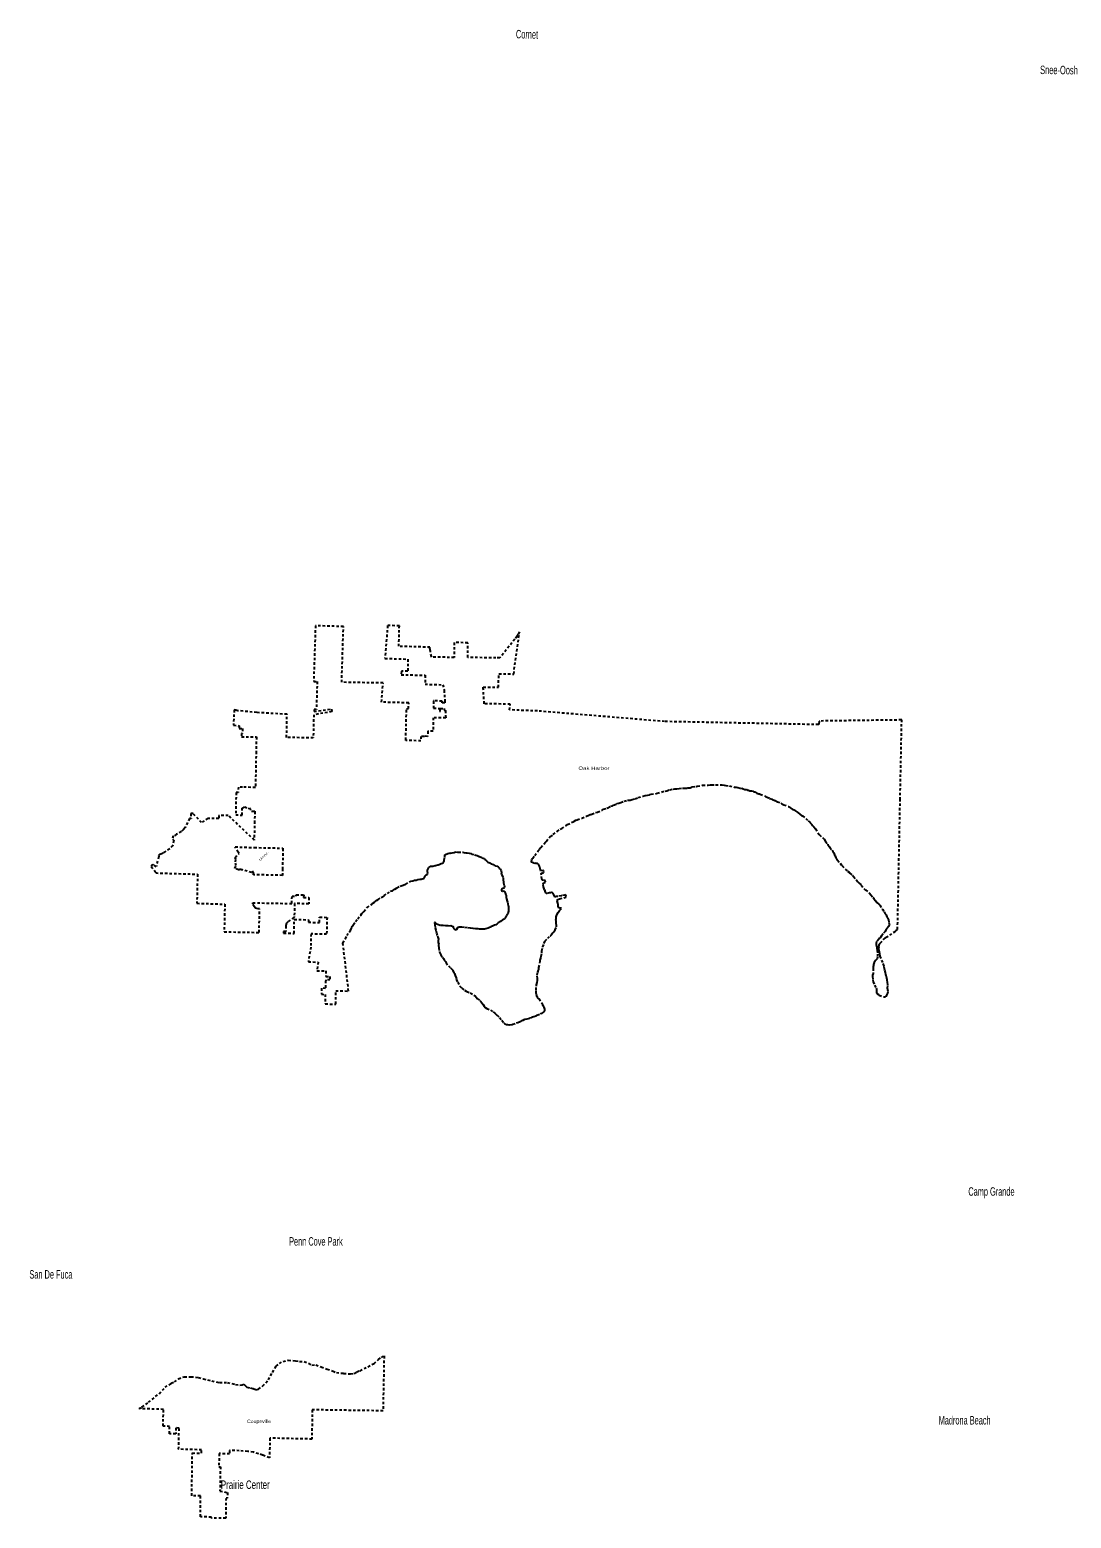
# Model space of a CAD drawing. Header units: feet. Extents: x -903180 to 1023491, y -707744 to 564635.
# Drawn here: x -422683 to -373472, y 262335 to 332642 of the extents above; entities that cross this region are included whole.
import ezdxf

# ---------------------------------------------------------------- set-up
doc = ezdxf.new("R2010")
doc.units = ezdxf.units.FT
doc.header["$LTSCALE"] = 80
doc.linetypes.add('SHORT_DASHED', pattern=[2.7, 1.5, -1.2])
doc.layers.add('13', color=7, linetype='SHORT_DASHED', lineweight=40)
doc.layers.add('16', color=7, linetype='Continuous')
doc.layers.add('36', color=7, linetype='Continuous')

msp = doc.modelspace()

# ---------------------------------------------------------------- linework, layer by layer
at = {"layer": '13'}
for p, q in [((-403027.56, 300135.27), (-403615.95, 300146.76)), ((-391759.31, 296812.76), (-391622.02, 296820.48)), ((-384337.4, 293199.58), (-384299.71, 293164.66)), ((-404429.01, 292479.16), (-404351.71, 292501.05)), ((-398498.63, 292808.69), (-398445.92, 292823.91)), ((-409738.86, 291778.69), (-409741.26, 291660.4)), ((-400294.94, 292368.47), (-400276.19, 292253.05)), ((-403331.37, 289097.59), (-403287.41, 289015.69)), ((-398696.48, 287833.29), (-398705.48, 288006.8)), ((-382235.11, 288010.43), (-382243.24, 288119.42))]:
    msp.add_line(p, q, dxfattribs=at)
for points in [[(-403615.95, 300146.76), (-403628.95, 299506.31), (-403873.01, 299507.51), (-403884.28, 299264.01), (-404013.49, 299269.59), (-404031.24, 299262.28), (-404053.49, 299262.8), (-404197.48, 299266.2), (-404201.81, 299059.1), (-404893.44, 299071.8), (-404913.54, 299072.17), (-404913.03, 299096.76), (-404882.2, 300571.67), (-404782.09, 300575.62), (-404776.41, 300847.19), (-406057.54, 300881.97), (-405991.71, 301788.22), (-407944.19, 301820.74), (-407860.41, 304454.03), (-409183.92, 304491.29), (-409267.88, 301852.48)], [(-382243.24, 288119.42), (-382273.75, 288216.7), (-382298.83, 288279.62), (-382314.48, 288418.97), (-382382.07, 288585.42), (-382455.39, 288770.12), (-382499.8, 288879.73), (-382519.83, 288999.01), (-382533.93, 289112.13), (-382545.52, 289140.55), (-382547.39, 289148.64), (-382560.31, 289215.38), (-382555.33, 289267.7), (-382570.48, 289322.39), (-382566.08, 289342.47), (-382527.65, 289460.73), (-382490.53, 289506.46), (-382340.08, 289685.27), (-382329.92, 289689.12), (-382244.23, 289744.08), (-382221.47, 289775.94), (-382050.25, 289875.79), (-381799, 290052.86), (-381737.79, 290092.12), (-381678.13, 290149.66), (-381557.08, 296230.82), (-381556.28, 296270.82), (-381482.12, 300021.85), (-381481.72, 300041.86), (-381502.62, 300041.59), (-385370.39, 299991.17), (-385388.05, 299990.94), (-385388.54, 299970.91), (-385391.69, 299840.5), (-385392.17, 299820.44), (-385415.08, 299820.9), (-392683.99, 299967.81), (-398690.95, 300465.27), (-400012.02, 300517.4), (-399980.79, 300786.87), (-401206.09, 300808.08), (-401255.47, 301520.01), (-401256.23, 301595.61), (-400538.96, 301585.31), (-400519.12, 302220.56), (-399817.21, 302210.85), (-399543.84, 304198.66), (-399606.84, 304084.61), (-399662.11, 303985.67), (-399764.74, 303857.34), (-400469.75, 302969.95), (-400656.24, 302974.88), (-401990.86, 302990.97), (-401981.69, 303686.26), (-402628.53, 303700.42), (-402630.3, 302990.21), (-403687.23, 303014.33), (-403694.62, 303033.06), (-403754.45, 303268.82), (-403764.68, 303347.35), (-403772.66, 303425.88), (-403771.81, 303475.59), (-405243.11, 303519.1), (-405217.64, 304486.77), (-405772.32, 304503.17), (-405898.94, 302946.56), (-404814.06, 302914.48), (-404825.77, 302339.9), (-405125.14, 302346.44), (-405132.86, 302175.27), (-403998.21, 302154.49), (-404004.76, 301728.22), (-403171.26, 301702.78), (-403103.91, 301443.78), (-403090.69, 301233.94), (-403072.54, 300928.51), (-403068.96, 300874.2), (-403069.36, 300854.2), (-403089.36, 300854.76), (-403199.77, 300857.85), (-403198.09, 300932.84), (-403577.97, 300943.48), (-403597.94, 300944.04), (-403598.42, 300922.61), (-403605.79, 300594.13), (-403305.91, 300585.72), (-403309.29, 300435.76), (-403289.29, 300435.2), (-403285.93, 300585.17), (-403105.98, 300580.13), (-403107.67, 300505.14), (-403069.27, 300504.06), (-403049.27, 300503.5), (-403043.23, 300483.5), (-403027.56, 300135.27)], [(-409267.88, 301852.48), (-409102.83, 301857.14), (-409142.29, 300528.34), (-409247.16, 300529.44), (-409249.43, 300444.53), (-408424.43, 300556.07), (-408405.17, 300437.85), (-409265.14, 300287.77), (-409288.13, 299194.43), (-410546.2, 299212.44), (-410527.63, 300309.61), (-411954.66, 300392.55), (-412844.1, 300480.25), (-412942.94, 300497.9), (-413026.75, 300520.75), (-413056.9, 299794.36)], [(-413056.9, 299794.36), (-412780.67, 299769.88), (-412785.86, 299644.86), (-412632.29, 299631.25), (-412641.63, 299406.2), (-412671.54, 299408.85), (-412678.51, 299240.81), (-411974.02, 299236.65), (-411986.16, 298550.34), (-412020.96, 296854.53), (-412627.1, 296866.91), (-412823.08, 296868.78), (-412833.37, 296611.92), (-412933.31, 296615.77), (-412951.03, 295556.48), (-412651.1, 295549.4), (-412645.59, 295879.22), (-412521.65, 295945.23), (-412352.08, 295842.42), (-412295.36, 295890.18), (-412197.88, 295738.75), (-412063.59, 295735.58), (-412048.02, 295735.21), (-412048.46, 295715.11), (-412057.62, 295298.49), (-412057.95, 295283.73), (-412058.49, 295258.49), (-412077.45, 294369.79), (-413301.48, 295525.28), (-413750.25, 295529.36), (-413748.92, 295379.34), (-414253.34, 295383.93), (-414560.75, 295195.05), (-414966.22, 295615.42), (-415066.25, 295616.33), (-415063.33, 295391.29), (-415132.49, 295391.93), (-415346.86, 294955.44), (-415411.39, 294864.27), (-415514.81, 294768.5), (-415747.32, 294644.25), (-415883.31, 294541.02), (-415907.56, 294571.21), (-415943.65, 294415.86), (-415870.82, 294344.34), (-415940.34, 294099.11), (-416068.83, 293958.97), (-416359.27, 293774.33), (-416463.06, 293712.02), (-416496.55, 293700.22), (-416539.01, 293682.28), (-416558.83, 293672.84), (-416582.41, 293652.07), (-416591.85, 293622.8), (-416587.93, 293586.66), (-416716.83, 293101.19), (-416818.97, 293198.35), (-416840.85, 293177.69), (-416874.56, 293213.45), (-416879.37, 293191.29), (-416947.55, 293121.68), (-416730.57, 292854.61), (-416730.82, 292815.66), (-414756.93, 292755.61), (-414785.63, 291380.87), (-413468.56, 291340.81), (-413495.12, 290036.05), (-411845.33, 290003.55), (-411821.64, 291115.92), (-411890.24, 291118.72), (-411950.88, 291131.62), (-412018.7, 291158.24), (-412074.43, 291225.11), (-412148.3, 291349.35)], [(-398445.92, 292823.91), (-398409.3, 292841.43), (-398396.67, 292871.45), (-398407.83, 292924.04), (-398429.93, 292928.45), (-398526.89, 292920.04), (-398546.55, 292948.6), (-398563.29, 293027.5), (-398588.85, 293094.08), (-398599.91, 293122.87), (-398601.82, 293128.95), (-398642.36, 293230.43), (-398688.26, 293257.42), (-398717.37, 293259.49), (-398762.8, 293262.73), (-398810.94, 293277.67), (-398823.13, 293271.83), (-398860.87, 293264.54), (-398870.87, 293279.91), (-398885.22, 293284.24), (-398896.26, 293289.69), (-398902.92, 293297.37), (-398971.37, 293323.45), (-398986.99, 293359.72), (-398982.68, 293376.27), (-398962.02, 293428.16), (-398939.13, 293474.57), (-398911.77, 293508.88), (-398818.93, 293637.44), (-398655.54, 293863.17), (-398597.92, 293926.69), (-398564.52, 293990.61), (-398539.81, 294018.41), (-398393.81, 294175.15), (-398315.61, 294262.51), (-398274.21, 294322.27), (-398142.35, 294477.24), (-398090.9, 294534.81), (-397948.03, 294629.12), (-397761.84, 294777.12), (-397622.86, 294879.55), (-397547.57, 294916.55), (-397361.75, 295044.39), (-397341.34, 295058.15), (-397271.91, 295105.34), (-397086.77, 295194.89), (-396962.69, 295253.24), (-396881.1, 295304.25), (-396820.18, 295327.39), (-396598.9, 295408.25), (-396383.4, 295503.33), (-396259.54, 295549.58), (-396245.46, 295547.33), (-396210.72, 295572.94), (-396176.26, 295582.42), (-396121.56, 295595.59), (-395946.87, 295665.17), (-395861.71, 295689.91), (-395654.28, 295785.12), (-395638.12, 295786.86), (-395568.87, 295823.97), (-395412.72, 295871.68), (-395365.94, 295893.05), (-395227.46, 295967.27), (-395148.35, 295992.12), (-395093.37, 296021.42), (-394961.34, 296073.58), (-394936.82, 296091.3), (-394855.74, 296114.1), (-394758.41, 296142.66), (-394602.04, 296202.47), (-394431.83, 296245.9), (-394318.74, 296254.03), (-394306.64, 296253.82), (-394219.26, 296290.63), (-394081.54, 296322.53), (-393937.25, 296382.54), (-393708.18, 296447.14), (-393606.9, 296471.6), (-393489.66, 296485.72), (-393392.44, 296508.24), (-393378.15, 296518.07), (-393323.39, 296535.27), (-393115.23, 296557.9), (-393040.24, 296578.79), (-392663.18, 296685.18), (-392586.3, 296697.97), (-392442.24, 296745.9), (-392288.5, 296771.47), (-392278.41, 296771.29), (-392207.48, 296790.23), (-392112.79, 296784.58), (-391999.61, 296796.74), (-391845.76, 296818.18), (-391759.31, 296812.76)], [(-391622.02, 296820.48), (-391587.49, 296834), (-391476.52, 296836.12), (-391433.85, 296853.53), (-391376.82, 296884.8), (-391211.12, 296902.11), (-391194.95, 296903.84), (-391140.18, 296921.04), (-390889.48, 296955.04), (-390622.99, 296968.59), (-390532.08, 296977.11), (-390471.7, 296970.02), (-390274.02, 296970.65), (-390035.77, 296984.68), (-389965.34, 296975.41), (-389874.71, 296967.81), (-389794.47, 296944.25), (-389625.42, 296923.19), (-389382.24, 296874.66), (-389305.69, 296869.31), (-389231.52, 296843.85), (-389225.47, 296843.74), (-389094.99, 296809.23), (-389044.47, 296814.41), (-388978.29, 296793.12), (-388888.06, 296763.34), (-388819.66, 296754.1), (-388771.69, 296729.09), (-388715.42, 296718.04), (-388661.42, 296692.92), (-388578.82, 296687.46), (-388506.34, 296680.16), (-388470.55, 296651.33), (-388428.39, 296640.52), (-388326.42, 296590.39), (-388236.27, 296556.58), (-388198.14, 296545.84), (-388167.97, 296541.3), (-387967.79, 296457.21), (-387913.95, 296422.02), (-387843.86, 296394.6), (-387705.93, 296325.7), (-387603.53, 296299.75), (-387581.64, 296283.25), (-387463.58, 296230.81), (-387347.61, 296174.39), (-387201.25, 296125.5), (-387143.5, 296084.19), (-387047.55, 296036.17), (-386847.23, 295960.15), (-386839.2, 295957.99), (-386763.3, 295916.37), (-386721.68, 295875.34), (-386663.93, 295834.03), (-386647.84, 295831.73), (-386537.7, 295787.5), (-386486.29, 295730.17), (-386386.49, 295672.01), (-386303.22, 295591.96), (-386273.19, 295579.34), (-386213.54, 295531.95), (-386167.56, 295508.99), (-386020.45, 295389.53), (-385895.45, 295274.49), (-385823.89, 295216.81), (-385802.43, 295176.13), (-385762.97, 295127.07), (-385729.17, 295100.28), (-385703.72, 295057.51), (-385638.19, 294999.93), (-385630.24, 294993.76), (-385549.34, 294893.59), (-385441.71, 294710.31), (-385376.69, 294624.52), (-385231.89, 294488.98), (-385146.68, 294404.87), (-385078.11, 294292.82), (-384979.25, 294182.26), (-384965.79, 294145.74), (-384890.94, 294045.67), (-384879.24, 294023.29), (-384772.68, 293892.45), (-384768.69, 293890.37), (-384766.89, 293878.24), (-384747.16, 293853.71), (-384741.62, 293825.39), (-384694.39, 293760.07), (-384653.71, 293666.65), (-384624.27, 293621.8), (-384597.64, 293532.64), (-384576.18, 293491.96), (-384550.33, 293471.35), (-384508.97, 293416.22), (-384386.54, 293270.98), (-384337.4, 293199.58)], [(-404351.71, 292501.05), (-404248.32, 292518.13), (-404195.86, 292518.59), (-404143.04, 292531.13), (-404136.81, 292536.99), (-404079.84, 292553.43), (-404053.75, 292548.63), (-404040.89, 292574.44), (-404037.92, 292606.6), (-404037.25, 292628.74), (-404007.36, 292684.28), (-403955.59, 292729.08), (-403886.35, 292751.21), (-403876.85, 292799.29), (-403892.84, 292872.31), (-403891.88, 292904.52), (-403886.53, 292948.69), (-403856.28, 293016.3), (-403820.33, 293071.66), (-403785, 293106.88), (-403778.77, 293112.74), (-403762.17, 293128.37), (-403743.91, 293131.86), (-403643.02, 293132.9), (-403515.09, 293161.34), (-403380.63, 293205.7), (-403342.27, 293206.58), (-403242.01, 293253.98), (-403166.6, 293279.95), (-403131.08, 293321.21), (-403114.3, 293342.88), (-403101.07, 293380.78), (-403095.3, 293439.04), (-403068.88, 293581.33), (-403066.62, 293589.32), (-403068.62, 293657.89), (-403061.85, 293681.87), (-403051.53, 293689.63), (-403035.35, 293691.16), (-402925.08, 293736.25), (-402872.26, 293748.78), (-402833.66, 293757.71), (-402779.3, 293754.09), (-402716.41, 293766.33), (-402633.29, 293779.97), (-402598.55, 293795.06), (-402539.74, 293805.4), (-402471.51, 293793.3), (-402429.07, 293796.07), (-402233.5, 293792.29), (-402227.51, 293790.09), (-402091.01, 293767.9), (-402022.54, 293763.85), (-401918.27, 293742.62), (-401848.15, 293726.43), (-401796.41, 293702.72), (-401655.98, 293676.38), (-401602.35, 293648.6), (-401539.98, 293642.72), (-401446.75, 293589.57), (-401426.66, 293586.95), (-401299.23, 293530.78), (-401263.6, 293507.56), (-401219.56, 293496.17), (-401216.25, 293491.47), (-401194.3, 293460.35), (-401182.14, 293451.83), (-401093.63, 293389.67), (-401030.87, 293329.36), (-400991.04, 293312.06), (-400949.44, 293286.64), (-400925.31, 293283.9), (-400881.87, 293252.39), (-400774.29, 293206.88), (-400752.6, 293190.11), (-400710.52, 293180.8), (-400668.91, 293155.38), (-400602.94, 293135.29), (-400555.41, 293105.67), (-400504.27, 293061.83), (-400467.52, 293008.34), (-400461.66, 293002.12), (-400424.99, 292946.63), (-400410, 292907.9), (-400394.08, 292832.86), (-400397.12, 292798.7), (-400411.7, 292783.01), (-400410.46, 292756.78), (-400398.07, 292766.48), (-400396.59, 292748.31), (-400381.19, 292723.67), (-400334.28, 292605.4), (-400319.42, 292562.65), (-400315.47, 292492), (-400294.94, 292368.47)], [(-409741.26, 291660.4), (-409488.5, 291655.28), (-409496.1, 291355.37), (-410170.97, 291369.04), (-410185.45, 290753.36), (-410185.92, 290733.22), (-410207.09, 290717.63), (-410487.48, 290508.53), (-410509.43, 290486.25), (-410528.93, 290461.79), (-410545.77, 290435.43), (-410559.76, 290407.45), (-410570.75, 290378.17), (-410578.61, 290347.9), (-410583.17, 290318), (-410586.35, 290043.62), (-410686.33, 290045.78), (-410687.2, 289970.79), (-410187.29, 289959.98), (-410189.2, 290619.25), (-409515.11, 290605.6), (-409518.15, 290485.63), (-408993.25, 290475), (-408986.91, 290724.92), (-408636.97, 290717.83), (-408657.25, 289918.07), (-409392.4, 289935.08), (-409403.42, 289314.16), (-409519.37, 288613.62), (-409060.67, 288603.56), (-409111.66, 288191.53), (-408688.53, 288184.18), (-408690.95, 287924.17), (-408498.9, 287922.11), (-408497.72, 287760.35), (-408687.76, 287764.08), (-408687.47, 287724.06), (-408707.46, 287724.45), (-408704.86, 287364.19), (-408904.91, 287369.78), (-408902.85, 287084.6), (-408722.8, 287079.57), (-408719.55, 286629.3), (-408226.8, 286615.54), (-408225.29, 287252.85), (-407617.05, 287235.87), (-407886.63, 289502.37), (-407767.43, 289706.91), (-407687.35, 289854.62), (-407597.26, 290022.34), (-407534.69, 290102.45), (-407478.84, 290215.62), (-407467.01, 290237.91), (-407462.68, 290247.85), (-407453.66, 290279.83), (-407390.26, 290376.69), (-407293.13, 290522.91), (-407180.58, 290644.51), (-407073.01, 290802.52), (-407046.03, 290827.92), (-406985.2, 290906.71), (-406958.45, 290924.05), (-406903.96, 290992.96), (-406739.12, 291177.49), (-406571.86, 291307.53), (-406489.51, 291363.52), (-406474.79, 291383.24), (-406400.45, 291441.49), (-406383.96, 291453.08), (-406348.8, 291482.27), (-406297.63, 291506.94), (-406227.38, 291563.3), (-406083.54, 291651.72), (-406040.56, 291672.61), (-405937.57, 291744.11), (-405779.33, 291842.18), (-405643.38, 291936.89), (-405594.16, 291963.63), (-405535.48, 291969.95), (-405526.57, 291988.6), (-405509.24, 292006.69), (-405484.56, 292034.15), (-405472.32, 292046.43), (-405428.17, 292051.4), (-405348, 292101.42), (-405333.59, 292111.07), (-405183.78, 292197.29), (-405128.87, 292211.79), (-405039.48, 292233.31), (-404918.71, 292292.19), (-404744.52, 292383.75), (-404674.86, 292419.97), (-404589.49, 292441.61), (-404499.85, 292471.2), (-404429.01, 292479.16)], [(-398705.48, 288006.8), (-398683.26, 288121.31), (-398657.95, 288183.36), (-398663.78, 288195.55), (-398634.58, 288249.48), (-398624.86, 288342.03), (-398566.82, 288655.48), (-398568.19, 288691.79), (-398536.22, 288787.99), (-398514.23, 288890.41), (-398485.42, 289035.05), (-398484.52, 289085.42), (-398481.49, 289141.81), (-398436.12, 289310.35), (-398433.82, 289326.44), (-398384.56, 289486.84), (-398329.98, 289606.85), (-398204.65, 289735.72), (-398093.8, 289844.69), (-398083.72, 289844.51), (-398048.97, 289870.12), (-398032.34, 289898.06), (-398015.77, 289921.96), (-398001.55, 289927.76), (-397990.68, 289971.93), (-397921.08, 290029.18), (-397854.76, 290128.83), (-397793.81, 290266.87), (-397791.61, 290276.91), (-397790.74, 290325.27), (-397806.69, 290448.5), (-397818.25, 290591.81), (-397813.06, 290656.23), (-397812.36, 290695.62), (-397811.62, 290736.83), (-397773.42, 290843.01), (-397721.24, 290940.88), (-397644.96, 291034.32), (-397591.2, 291107.98), (-397560.55, 291129.62), (-397572.37, 291145.95), (-397588.46, 291148.24), (-397628.79, 291148.93), (-397680.88, 291167.97), (-397700.33, 291208.62), (-397708.2, 291218.83), (-397714.08, 291229.01), (-397712.64, 291309.61), (-397727.44, 291384.45), (-397765.53, 291510.08), (-397754.72, 291550.21), (-397728.22, 291565.88), (-397645.08, 291590.65), (-397444.47, 291643.66), (-397355.21, 291672.36), (-397340.53, 291704.36), (-397357.37, 291777.21), (-397395.82, 291769.82), (-397549.64, 291740.2), (-397571.92, 291734.54), (-397723.72, 291704.89), (-397790.4, 291697.97), (-397839.07, 291682.68), (-397859.2, 291685.03), (-397897.33, 291695.77), (-397892.83, 291721.9), (-397917.82, 291790.87), (-397939.63, 291811.39), (-397955.15, 291845.92), (-397968.76, 291874.38), (-398032.96, 291893.62), (-398079.59, 291880.31), (-398125.99, 291879.1), (-398243.54, 291846.85), (-398281.96, 291841.46), (-398289.77, 291855.7), (-398293.59, 291867.86), (-398319.23, 291900.54), (-398355.34, 292024.12), (-398380.76, 292068.91), (-398411.47, 292156.11), (-398431.38, 292283.44), (-398414.38, 292331.53), (-398371.43, 292365.06), (-398322.94, 292370.28), (-398310.69, 292378.12), (-398327.47, 292455.02), (-398341.36, 292467.35), (-398385.83, 292462.06), (-398397.93, 292462.27), (-398460.29, 292471.4), (-398479.33, 292534.22), (-398502.52, 292703.94), (-398513.39, 292772.66), (-398498.63, 292808.69)], [(-384299.71, 293164.66), (-384289.77, 293156.43), (-384147.43, 292996.74), (-384048.2, 292906.33), (-383970.51, 292852.58), (-383932.97, 292809.6), (-383809.85, 292702.66), (-383758.44, 292645.33), (-383637.92, 292506.18), (-383571.1, 292408.26), (-383487.76, 292332.24), (-383392.69, 292235.86), (-383272.49, 292078.58), (-383202.97, 292018.92), (-383199.08, 292010.79), (-383006.16, 291860.3), (-382947.16, 291776.65), (-382840.35, 291659.9), (-382814.5, 291639.3), (-382804.85, 291614.94), (-382728.07, 291510.81), (-382655.18, 291414.82), (-382565.72, 291342.72), (-382508.92, 291294.23), (-382421.35, 291107.75), (-382393.31, 291097.19), (-382312.86, 290972.84), (-382272.04, 290887.47), (-382220.41, 290842.24), (-382185.97, 290738.84), (-382184.07, 290732.76), (-382176.51, 290704.4), (-382158.62, 290689.99), (-382109.74, 290604.48), (-382087.86, 290475.1), (-382080.82, 290418.54), (-382065.38, 290379.97), (-382103.37, 290285.89), (-382148.93, 290220.16), (-382214.65, 290154.77), (-382264.81, 290056.87), (-382359.73, 289937.57), (-382433.96, 289848.15), (-382483.72, 289772.41), (-382530.92, 289726.87), (-382567.99, 289685.18), (-382646.74, 289567.6), (-382650.92, 289559.62), (-382694.05, 289516.02), (-382684.59, 289481.59), (-382684.28, 289386.85), (-382674.6, 289364.5), (-382660.68, 289241.31), (-382640.02, 289156.29), (-382621, 288980.59), (-382629.77, 288829.57), (-382641.02, 288765.26), (-382721.35, 288671.92), (-382787.46, 288584.37), (-382817.25, 288498.21), (-382817.54, 288482.08), (-382818.13, 288449.84), (-382835.23, 288395.72), (-382830.63, 288315.01), (-382836.21, 288117.57), (-382837.15, 288065.18), (-382860.85, 287980.93), (-382857.94, 287918.4), (-382848.5, 287771.09), (-382827.98, 287678.01), (-382762.49, 287507.57), (-382696.44, 287367.34), (-382680.99, 287328.77), (-382672.95, 287215.77), (-382675.29, 287197.66), (-382677.82, 287169.49), (-382654.38, 287126.76), (-382580.73, 287073.07), (-382551.18, 287034.26), (-382340.79, 286958.07), (-382267.99, 286968.9), (-382219.24, 286988.21), (-382180.06, 287035.91), (-382167.35, 287069.96), (-382137.81, 287142.02), (-382128.3, 287222.47), (-382131.17, 287287.03), (-382147.76, 287373.98), (-382144.81, 287537.2), (-382148.79, 287652.17), (-382167.21, 287749.23), (-382170.92, 287767.44), (-382185.56, 287850.34), (-382223.74, 287969.93), (-382235.11, 288010.43)], [(-412148.3, 291349.35), (-412144.59, 291403.43), (-410297.26, 291371.6), (-410290.14, 291721.52), (-410090.18, 291717.47), (-410088.79, 291785.77), (-409738.86, 291778.69)], [(-400276.19, 292253.05), (-400274.41, 292244.94), (-400256.17, 292179.92), (-400261.16, 292147.82), (-400257.97, 292119.52), (-400276.59, 292103.95), (-400329.65, 292083.36), (-400399.13, 292053.19), (-400396.06, 292020.85), (-400395.73, 291964.43), (-400351.45, 291961.1), (-400294.9, 291963.44), (-400264.84, 291956.5), (-400249.14, 291941.93), (-400212.64, 291880.4), (-400200.15, 291825.62), (-400198.37, 291817.51), (-400178.13, 291752.42), (-400175.29, 291712.04), (-400164.4, 291671.41), (-400160.51, 291598.75), (-400119.59, 291482.68), (-400102.95, 291431.81), (-400094.67, 291371.11), (-400068.21, 291243.38), (-400063.62, 291126.37), (-400063.13, 291007.46), (-400096.9, 290889.58), (-400160.66, 290780.65), (-400236.69, 290666.04), (-400241.2, 290650.05), (-400337.42, 290602.54), (-400347.81, 290592.77), (-400446.64, 290525.18), (-400553.66, 290453.81), (-400617.88, 290397.28), (-400663.06, 290370.41), (-400726.38, 290344.08), (-400779.79, 290311.41), (-400904.48, 290256.68), (-400961.45, 290240.24), (-401025.07, 290203.85), (-401151.28, 290165.28), (-401266.51, 290156.62), (-401379.62, 290151.91), (-401425.91, 290155.3), (-401491.88, 290175.4), (-401499.95, 290175.64), (-401614.77, 290181.06), (-401741.61, 290188.86), (-401866.15, 290206.67), (-402010.84, 290225.07), (-402151.45, 290245.36), (-402282.33, 290253.28), (-402387.31, 290250.35), (-402438.18, 290235.74), (-402471.02, 290216.57), (-402523.45, 290149.62), (-402531.81, 290129.89), (-402540.54, 290109.3), (-402562.78, 290115.13), (-402568.8, 290116.71), (-402582.31, 290137.26), (-402633.51, 290179.08), (-402659.11, 290199.99), (-402651.51, 290252.16), (-402676.99, 290277.1), (-402750.73, 290307.5), (-402780.9, 290310.41), (-402847.53, 290308.35), (-402909.82, 290316.25), (-403032.65, 290323.93), (-403157.43, 290333.68), (-403296.43, 290339.82), (-403374.49, 290360.27), (-403416.1, 290385.69), (-403425.93, 290394.04), (-403487.63, 290422.07), (-403534.57, 290471.82), (-403554.54, 290478.47), (-403546.04, 290357.3), (-403521.66, 290227.62), (-403492.95, 290107.89), (-403464.53, 289978.08), (-403422.01, 289847.86), (-403401.88, 289778.75), (-403379.07, 289731.72), (-403368.23, 289689.09), (-403378.33, 289620.87), (-403379.07, 289528.21), (-403361.13, 289453.12), (-403370.75, 289401.02), (-403368.91, 289394.92), (-403358.52, 289269.68), (-403331.37, 289097.59)], [(-403287.41, 289015.69), (-403261.23, 288946.4), (-403183.78, 288837.31), (-403131.22, 288773.28), (-403099.06, 288701.8), (-403036.67, 288629.43), (-403007.99, 288576.18), (-402903.59, 288423.97), (-402797.57, 288326.12), (-402717.16, 288249.17), (-402695.94, 288216.3), (-402692.22, 288206.12), (-402639.03, 288095.73), (-402615.91, 288058.77), (-402586.49, 287963.19), (-402540.99, 287865.13), (-402526.48, 287810.29), (-402531.29, 287784.24), (-402460.67, 287649.15), (-402370.99, 287477.23), (-402265.15, 287373.34), (-402140.94, 287276.95), (-402065.79, 287226.37), (-402027.86, 287213.15), (-401878.26, 287156.32), (-401868.37, 287149.98), (-401696.2, 287038.07), (-401644.76, 287004.3), (-401588.11, 286942.17), (-401519.55, 286873.64), (-401423.02, 286796.22), (-401371.93, 286750.37), (-401315.53, 286680.19), (-401255.39, 286599.82), (-401213.39, 286519.98), (-401162.67, 286462.06), (-401093.5, 286413.66), (-400916.24, 286337.87), (-400783.49, 286257.36), (-400700.75, 286190.42), (-400612.65, 286101.16), (-400602.8, 286092.8), (-400480.91, 285986.42), (-400371.82, 285856.23), (-400288.76, 285732.86), (-400227.78, 285680.68), (-400159.92, 285656.5), (-400101.42, 285656.78), (-400047.42, 285641.07), (-400011.14, 285639.99), (-399889.69, 285654.52), (-399856.96, 285669.66), (-399679.53, 285734.91), (-399620.66, 285747.26), (-399518.33, 285796.61), (-399512.23, 285798.45), (-399407.71, 285853.77), (-399362.89, 285868.56), (-399287.24, 285902.58), (-399177.45, 285931.56), (-399050.02, 285963.86), (-398975.18, 285989.89), (-398956.16, 285996.51), (-398935.18, 286016.75), (-398934.66, 286017.25), (-398859.63, 286040.15), (-398758.31, 286066.63), (-398711.51, 286090.02), (-398550.97, 286157.81), (-398526.42, 286177.54), (-398489.8, 286195.06), (-398471.65, 286194.74), (-398418.67, 286226.09), (-398375.67, 286261.64), (-398373.8, 286253.54), (-398344.28, 286325.6), (-398343.41, 286373.95), (-398381.86, 286479.42), (-398385.75, 286487.56), (-398421.18, 286536.54), (-398434.42, 286585.14), (-398563.99, 286782.88), (-398635.11, 286866.75), (-398668.87, 286895.54), (-398676.58, 286915.83), (-398706.1, 286956.65), (-398738.22, 287078.14), (-398747.32, 287132.72), (-398750.74, 287279.92), (-398745.45, 287463.26), (-398740.19, 287531.7), (-398710.06, 287638), (-398686.26, 287728.31), (-398694.75, 287817.14), (-398696.48, 287833.29)]]:
    msp.add_lwpolyline(points, dxfattribs=at)
for points in [[(-410747.31, 292700.97), (-412115.87, 292728.68), (-412109.98, 292882.52), (-412200.55, 292834.18), (-412652.38, 292961.07), (-412682.82, 292967.49), (-412711.39, 292970.99), (-412758.05, 292971.86), (-412794.78, 292969.82), (-412822.74, 292966.15), (-412991.9, 293020.66), (-412936, 293165.55), (-412968.97, 293340.56), (-412941.73, 293471.1), (-412976.14, 293547.13), (-412783.32, 293739.72), (-412833.63, 293792.29), (-412978.93, 294044.22), (-412075.26, 294017.05), (-410745.68, 293985.66), (-410723.72, 293985.14), (-410724.03, 293965.19), (-410738.24, 293059.82), (-410738.8, 293024.1)], [(-414102.1, 262338.38), (-414100.12, 262390.7), (-414615.53, 262401.99), (-414614.38, 263386.16), (-415028.32, 263396.36), (-414999.36, 265416.99), (-414565.21, 265406.77), (-414561.45, 265566.73), (-415649, 265592.33), (-415627.56, 266596.39), (-415777.55, 266598.47), (-415783.63, 266313.92), (-416081.71, 266320.24), (-416076.41, 266673.44), (-416379.71, 266682.22), (-416365.64, 267478.21), (-417512.62, 267512.05), (-417380, 267585.95), (-417073, 267810.95), (-416564, 268218.95), (-416284, 268518.95), (-415999, 268707.95), (-415851, 268774.95), (-415649, 268917.95), (-415388, 269017.95), (-415061, 269021.95), (-414709, 268980.95), (-414487, 268921.95), (-414081, 268818.95), (-413717, 268745.95), (-413342, 268746.95), (-413130, 268695.95), (-412955, 268655.95), (-412756, 268620.95), (-412647, 268633.95), (-412560, 268669.95), (-412512, 268599.95), (-412420, 268519.95), (-412255, 268487.95), (-412130, 268455.95), (-411996, 268401.95), (-411868, 268430.95), (-411679, 268573.95), (-411409, 268869.95), (-411216, 269221.95), (-411038, 269520.95), (-410884, 269637.95), (-410713, 269744.95), (-410468, 269796.95), (-410122, 269770.95), (-409932, 269737.95), (-409712, 269733.95), (-409508, 269651.95), (-409349, 269569.95), (-409162, 269575.95), (-408908, 269493.95), (-408631, 269370.95), (-408352, 269288.95), (-408195, 269210.95), (-407853, 269178.95), (-407528, 269152.95), (-407355, 269176.95), (-407229, 269243.95), (-407083, 269304.95), (-406705, 269492.95), (-406413, 269644.95), (-406207, 269839.95), (-406069, 269927.95), (-405941.42, 270000.06), (-405990.86, 267408.55), (-409340.11, 267455.11), (-409351, 266073.81), (-411335.38, 266117.6), (-411356.37, 265191.33), (-411687.3, 265319.89), (-411864.75, 265384.79), (-412118.39, 265452.42), (-412377.7, 265493.17), (-412783.94, 265524.88), (-413241.36, 265535.65), (-413238.15, 265375.52), (-413736.17, 265387.25), (-413744.54, 264770.23), (-413674.7, 264769.43), (-413694.68, 263610.4), (-413342.58, 263551.8), (-413348.54, 263283.78), (-413409.75, 263285), (-413420.6, 262335.21)]]:
    msp.add_lwpolyline(points, close=True, dxfattribs=at)

# ---------------------------------------------------------------- texts
at = {"layer": '16'}
for s, rotation, width, p in [('Cornet', 358.739, 0.6, (-399713.91, 332238.03)), ('Snee-Oosh', 359.37, 0.55, (-374943.93, 330550.43))]:
    msp.add_text(s, height=400, rotation=rotation, dxfattribs=dict(at, width=width)).set_placement(p)
for s, width, p in [('Camp Grande', 0.65, (-378334.06, 277568.67)), ('Penn Cove Park', 0.65, (-410427.75, 275211.9)), ('San De Fuca', 0.65, (-422698.61, 273653.51)), ('Madrona Beach', 0.65, (-379736.43, 266762.23)), ('Prairie Center', 0.7, (-413654.37, 263719.58))]:
    msp.add_text(s, height=400, dxfattribs=dict(at, width=width)).set_placement(p)
at = {"layer": '36'}
for s, width, p in [('Oak Harbor', 1.35, (-396757.51, 297684.8)), ('Coupeville', 1.15, (-412417.44, 266833.18))]:
    msp.add_text(s, height=157.5, dxfattribs=dict(at, width=width)).set_placement(p)
at = {"layer": '36', "width": 1.35}
msp.add_text('Uninc.', height=113, rotation=45, dxfattribs=at).set_placement((-411785.38, 293369.63))

doc.saveas('drawing.dxf')
